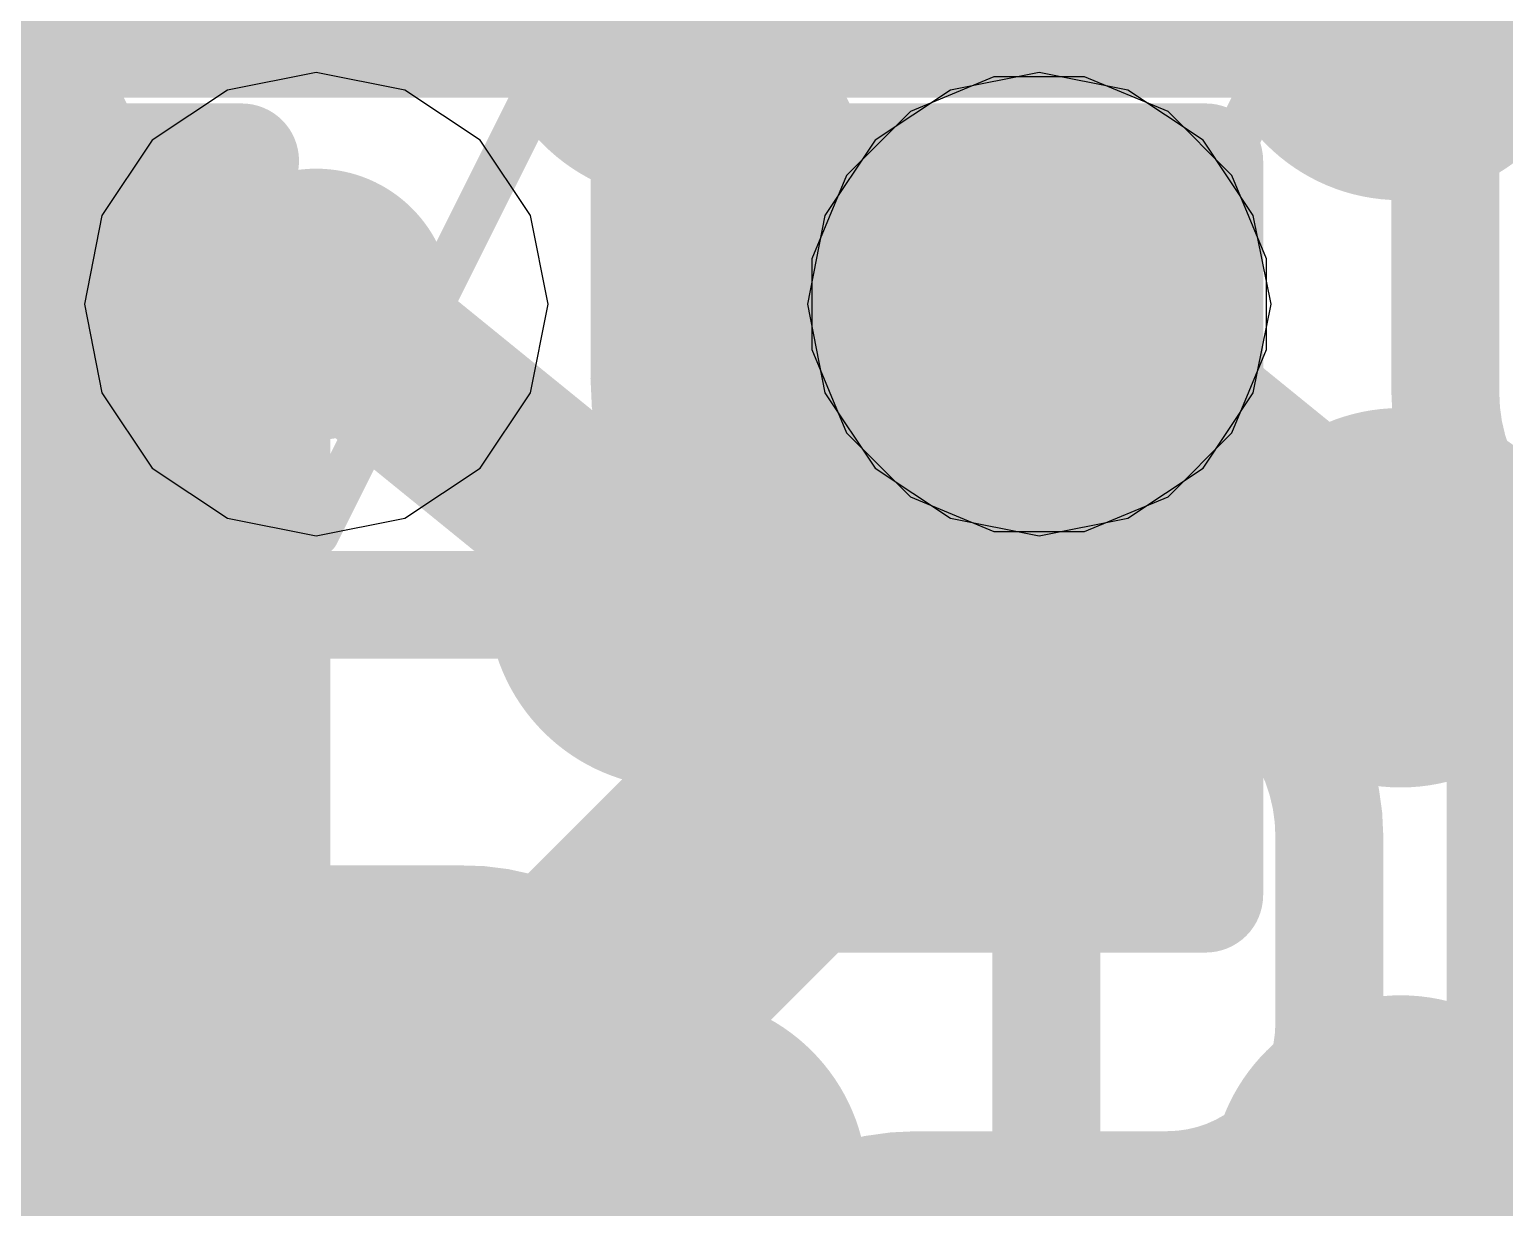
# Model space of a CAD drawing. Header units: inches. Extents: x -6 to 283, y -12 to 154.
# Drawn here: x 70.285 to 71.917, y 10.983 to 12.287 of the extents above; entities that cross this region are included whole.
import ezdxf

# ---------------------------------------------------------------- set-up
doc = ezdxf.new("R2010")
doc.units = ezdxf.units.IN
for name, color, linetype in [('Bottom Layer', 5, 'Continuous'), ('Bottom Overlay', 54, 'Continuous'), ('Bottom Paste', 16, 'Continuous'), ('Bottom Solder', 6, 'Continuous'), ('Drill Drawing', 1, 'Continuous'), ('GND-1', 16, 'Continuous'), ('GND-2', 90, 'Continuous'), ('GND-3', 216, 'Continuous'), ('GND-4', 54, 'Continuous'), ('PWR-1', 156, 'Continuous'), ('PWR-2', 130, 'Continuous'), ('Signal L1', 76, 'Continuous'), ('Signal L2', 6, 'Continuous'), ('Top Layer', 1, 'Continuous'), ('Top Paste', 8, 'Continuous'), ('Top Solder', 216, 'Continuous'), ('Via Holes', 16, 'Continuous')]:
    doc.layers.add(name, color=color, linetype=linetype)

# ---------------------------------------------------------------- blocks, each defined once
blk = doc.blocks.new('200_WFBGA__10_15__51')
at = {"layer": 'Top Layer'}
h = blk.add_hatch(color=1, dxfattribs=at)
edge = h.paths.add_edge_path()
edge.add_arc((-3.5999, 3.5751), 0.16, 0, 360)
h = blk.add_hatch(color=1, dxfattribs=at)
edge = h.paths.add_edge_path()
edge.add_arc((-2.8001, 3.5751), 0.16, 0, 360)
h = blk.add_hatch(color=1, dxfattribs=at)
edge = h.paths.add_edge_path()
edge.add_arc((-2, 3.5751), 0.16, 0, 360)
h = blk.add_hatch(color=1, dxfattribs=at)
edge = h.paths.add_edge_path()
edge.add_arc((-3.5999, 2.9251), 0.16, 0, 360)
h = blk.add_hatch(color=1, dxfattribs=at)
edge = h.paths.add_edge_path()
edge.add_arc((-2.8001, 2.9251), 0.16, 0, 360)
h = blk.add_hatch(color=1, dxfattribs=at)
edge = h.paths.add_edge_path()
edge.add_arc((-2, 2.9251), 0.16, 0, 360)
h = blk.add_hatch(color=1, dxfattribs=at)
edge = h.paths.add_edge_path()
edge.add_arc((-3.5999, 2.2751), 0.16, 0, 360)
h = blk.add_hatch(color=1, dxfattribs=at)
edge = h.paths.add_edge_path()
edge.add_arc((-2.8001, 2.2751), 0.16, 0, 360)
h = blk.add_hatch(color=1, dxfattribs=at)
edge = h.paths.add_edge_path()
edge.add_arc((-2, 2.2751), 0.16, 0, 360)
at = {"layer": 'Top Paste'}
h = blk.add_hatch(color=8, dxfattribs=at)
edge = h.paths.add_edge_path()
edge.add_arc((-3.5999, 3.5751), 0.16, 0, 360)
h = blk.add_hatch(color=8, dxfattribs=at)
edge = h.paths.add_edge_path()
edge.add_arc((-2.8001, 3.5751), 0.16, 0, 360)
h = blk.add_hatch(color=8, dxfattribs=at)
edge = h.paths.add_edge_path()
edge.add_arc((-2, 3.5751), 0.16, 0, 360)
h = blk.add_hatch(color=8, dxfattribs=at)
edge = h.paths.add_edge_path()
edge.add_arc((-3.5999, 2.9251), 0.16, 0, 360)
h = blk.add_hatch(color=8, dxfattribs=at)
edge = h.paths.add_edge_path()
edge.add_arc((-2.8001, 2.9251), 0.16, 0, 360)
h = blk.add_hatch(color=8, dxfattribs=at)
edge = h.paths.add_edge_path()
edge.add_arc((-2, 2.9251), 0.16, 0, 360)
h = blk.add_hatch(color=8, dxfattribs=at)
edge = h.paths.add_edge_path()
edge.add_arc((-3.5999, 2.2751), 0.16, 0, 360)
h = blk.add_hatch(color=8, dxfattribs=at)
edge = h.paths.add_edge_path()
edge.add_arc((-2.8001, 2.2751), 0.16, 0, 360)
h = blk.add_hatch(color=8, dxfattribs=at)
edge = h.paths.add_edge_path()
edge.add_arc((-2, 2.2751), 0.16, 0, 360)
at = {"layer": 'Top Solder'}
h = blk.add_hatch(color=216, dxfattribs=at)
edge = h.paths.add_edge_path()
edge.add_arc((-3.5999, 3.5751), 0.21, 0, 360)
h = blk.add_hatch(color=216, dxfattribs=at)
edge = h.paths.add_edge_path()
edge.add_arc((-2.8001, 3.5751), 0.21, 0, 360)
h = blk.add_hatch(color=216, dxfattribs=at)
edge = h.paths.add_edge_path()
edge.add_arc((-2, 3.5751), 0.21, 0, 360)
h = blk.add_hatch(color=216, dxfattribs=at)
edge = h.paths.add_edge_path()
edge.add_arc((-3.5999, 2.9251), 0.21, 0, 360)
h = blk.add_hatch(color=216, dxfattribs=at)
edge = h.paths.add_edge_path()
edge.add_arc((-2.8001, 2.9251), 0.21, 0, 360)
h = blk.add_hatch(color=216, dxfattribs=at)
edge = h.paths.add_edge_path()
edge.add_arc((-2, 2.9251), 0.21, 0, 360)
h = blk.add_hatch(color=216, dxfattribs=at)
edge = h.paths.add_edge_path()
edge.add_arc((-3.5999, 2.2751), 0.21, 0, 360)
h = blk.add_hatch(color=216, dxfattribs=at)
edge = h.paths.add_edge_path()
edge.add_arc((-2.8001, 2.2751), 0.21, 0, 360)
h = blk.add_hatch(color=216, dxfattribs=at)
edge = h.paths.add_edge_path()
edge.add_arc((-2, 2.2751), 0.21, 0, 360)
blk = doc.blocks.new('C___0402_B_253')
at = {"layer": 'Bottom Overlay'}
for points in [[(-0.7874, -0.4064, 0.127, 0.127, 0), (-0.7874, 0.4064, 0.127, 0.127, 0)], [(-0.7874, -0.4064, 0.127, 0.127, 0), (-0.2794, -0.4064, 0.127, 0.127, 0)]]:
    blk.add_lwpolyline(points, format="xyseb", dxfattribs=at)
blk.add_lwpolyline([(-0.8191, -0.4064, 0.0635, 0.0635, 1), (-0.7556, -0.4064, 0.0635, 0.0635, 1)], format="xyseb", close=True, dxfattribs=at)
blk.add_lwpolyline([(-0.8191, -0.4064, 0.0635, 0.0635, 1), (-0.7556, -0.4064, 0.0635, 0.0635, 1)], format="xyseb", close=True, dxfattribs=at)
blk = doc.blocks.new('C___0402_B_255')
at = {"layer": 'Bottom Overlay'}
for points in [[(-0.7874, -0.4064, 0.127, 0.127, 0), (-0.7874, 0.4064, 0.127, 0.127, 0)], [(-0.7874, 0.4064, 0.127, 0.127, 0), (-0.2794, 0.4064, 0.127, 0.127, 0)]]:
    blk.add_lwpolyline(points, format="xyseb", dxfattribs=at)
blk.add_lwpolyline([(-0.8191, 0.4064, 0.0635, 0.0635, 1), (-0.7556, 0.4064, 0.0635, 0.0635, 1)], format="xyseb", close=True, dxfattribs=at)
blk.add_lwpolyline([(-0.8191, 0.4064, 0.0635, 0.0635, 1), (-0.7556, 0.4064, 0.0635, 0.0635, 1)], format="xyseb", close=True, dxfattribs=at)
blk = doc.blocks.new('C___0402_B_257')
at = {"layer": 'Bottom Layer'}
for points in [[(-0.2413, 0.3175), (-0.2413, -0.3175), (-0.6985, -0.3175), (-0.6985, 0.3175)], [(0.6985, 0.3175), (0.6985, -0.3175), (0.2413, -0.3175), (0.2413, 0.3175)]]:
    blk.add_hatch(color=5, dxfattribs=at).paths.add_polyline_path(points)
at = {"layer": 'Bottom Paste'}
for points in [[(-0.2413, 0.3175), (-0.2413, -0.3175), (-0.6985, -0.3175), (-0.6985, 0.3175)], [(0.6985, 0.3175), (0.6985, -0.3175), (0.2413, -0.3175), (0.2413, 0.3175)]]:
    blk.add_hatch(color=16, dxfattribs=at).paths.add_polyline_path(points)
at = {"layer": 'Bottom Solder'}
for points in [[(-0.1813, 0.3775), (-0.1813, -0.3775), (-0.7585, -0.3775), (-0.7585, 0.3775)], [(0.7585, 0.3775), (0.7585, -0.3775), (0.1813, -0.3775), (0.1813, 0.3775)]]:
    blk.add_hatch(color=6, dxfattribs=at).paths.add_polyline_path(points)
at = {"layer": 'Bottom Overlay'}
for points in [[(-0.7874, 0.4064, 0.127, 0.127, 0), (-0.2794, 0.4064, 0.127, 0.127, 0)], [(0.2794, 0.4064, 0.127, 0.127, 0), (0.7874, 0.4064, 0.127, 0.127, 0)], [(0.7874, -0.4064, 0.127, 0.127, 0), (0.7874, 0.4064, 0.127, 0.127, 0)], [(-0.7874, -0.4064, 0.127, 0.127, 0), (-0.2794, -0.4064, 0.127, 0.127, 0)], [(0.2794, -0.4064, 0.127, 0.127, 0), (0.7874, -0.4064, 0.127, 0.127, 0)]]:
    blk.add_lwpolyline(points, format="xyseb", dxfattribs=at)
for points in [[(-0.3112, 0.4064, 0.0635, 0.0635, 1), (-0.2477, 0.4064, 0.0635, 0.0635, 1)], [(0.2477, 0.4064, 0.0635, 0.0635, 1), (0.3111, 0.4064, 0.0635, 0.0635, 1)], [(0.7556, 0.4064, 0.0635, 0.0635, 1), (0.8191, 0.4064, 0.0635, 0.0635, 1)], [(0.7556, 0.4064, 0.0635, 0.0635, 1), (0.8191, 0.4064, 0.0635, 0.0635, 1)], [(-0.3112, -0.4064, 0.0635, 0.0635, 1), (-0.2477, -0.4064, 0.0635, 0.0635, 1)], [(0.2477, -0.4064, 0.0635, 0.0635, 1), (0.3111, -0.4064, 0.0635, 0.0635, 1)], [(0.7556, -0.4064, 0.0635, 0.0635, 1), (0.8191, -0.4064, 0.0635, 0.0635, 1)], [(0.7556, -0.4064, 0.0635, 0.0635, 1), (0.8191, -0.4064, 0.0635, 0.0635, 1)]]:
    blk.add_lwpolyline(points, format="xyseb", close=True, dxfattribs=at)

msp = doc.modelspace()

# ---------------------------------------------------------------- hatches: boundary and pattern name
at = {"layer": 'Bottom Layer'}
h = msp.add_hatch(color=5, dxfattribs=at)
edge = h.paths.add_edge_path()
edge.add_arc((70.6018, 11.9832), 0.15, 0, 360)
h = msp.add_hatch(color=5, dxfattribs=at)
edge = h.paths.add_edge_path()
edge.add_arc((71.4018, 11.9832), 0.15, 0, 360)
at = {"layer": 'GND-1'}
h = msp.add_hatch(color=16, dxfattribs=at)
edge = h.paths.add_edge_path()
edge.add_arc((70.6018, 11.9832), 0.15, 0, 360)
h = msp.add_hatch(color=16, dxfattribs=at)
edge = h.paths.add_edge_path()
edge.add_arc((71.4018, 11.9832), 0.15, 0, 360)
at = {"layer": 'GND-2'}
h = msp.add_hatch(color=90, dxfattribs=at)
edge = h.paths.add_edge_path()
edge.add_arc((70.6018, 11.9832), 0.15, 0, 360)
h = msp.add_hatch(color=90, dxfattribs=at)
edge = h.paths.add_edge_path()
edge.add_arc((71.4018, 11.9832), 0.15, 0, 360)
at = {"layer": 'GND-3'}
h = msp.add_hatch(color=216, dxfattribs=at)
edge = h.paths.add_edge_path()
edge.add_arc((70.6018, 11.9832), 0.15, 0, 360)
h = msp.add_hatch(color=216, dxfattribs=at)
edge = h.paths.add_edge_path()
edge.add_arc((71.4018, 11.9832), 0.15, 0, 360)
at = {"layer": 'GND-4'}
h = msp.add_hatch(color=54, dxfattribs=at)
edge = h.paths.add_edge_path()
edge.add_arc((70.6018, 11.9832), 0.15, 0, 360)
h = msp.add_hatch(color=54, dxfattribs=at)
edge = h.paths.add_edge_path()
edge.add_arc((71.4018, 11.9832), 0.15, 0, 360)
at = {"layer": 'PWR-1'}
h = msp.add_hatch(color=156, dxfattribs=at)
edge = h.paths.add_edge_path()
edge.add_arc((70.6018, 11.9832), 0.15, 0, 360)
h = msp.add_hatch(color=156, dxfattribs=at)
edge = h.paths.add_edge_path()
edge.add_arc((71.4018, 11.9832), 0.15, 0, 360)
at = {"layer": 'PWR-2'}
h = msp.add_hatch(color=130, dxfattribs=at)
edge = h.paths.add_edge_path()
edge.add_arc((70.6018, 11.9832), 0.15, 0, 360)
h = msp.add_hatch(color=130, dxfattribs=at)
edge = h.paths.add_edge_path()
edge.add_arc((71.4018, 11.9832), 0.15, 0, 360)
at = {"layer": 'Signal L1'}
h = msp.add_hatch(color=76, dxfattribs=at)
edge = h.paths.add_edge_path()
edge.add_arc((70.6018, 11.9832), 0.15, 0, 360)
h = msp.add_hatch(color=76, dxfattribs=at)
edge = h.paths.add_edge_path()
edge.add_arc((71.4018, 11.9832), 0.15, 0, 360)
at = {"layer": 'Signal L2'}
h = msp.add_hatch(color=6, dxfattribs=at)
edge = h.paths.add_edge_path()
edge.add_arc((70.6018, 11.9832), 0.15, 0, 360)
h = msp.add_hatch(color=6, dxfattribs=at)
edge = h.paths.add_edge_path()
edge.add_arc((71.4018, 11.9832), 0.15, 0, 360)
at = {"layer": 'Top Layer'}
h = msp.add_hatch(color=1, dxfattribs=at)
edge = h.paths.add_edge_path()
edge.add_arc((70.6018, 11.9832), 0.15, 0, 360)
h = msp.add_hatch(color=1, dxfattribs=at)
edge = h.paths.add_edge_path()
edge.add_arc((71.4018, 11.9832), 0.15, 0, 360)
at = {"layer": 'Via Holes'}
h = msp.add_hatch(color=7, dxfattribs=at)
edge = h.paths.add_edge_path()
edge.add_arc((70.6018, 11.9832), 0.075, 0, 360)
h = msp.add_hatch(color=7, dxfattribs=at)
edge = h.paths.add_edge_path()
edge.add_arc((71.4018, 11.9832), 0.075, 0, 360)

# ---------------------------------------------------------------- linework, layer by layer
at = {"layer": 'Bottom Layer'}
for points in [[(71.1925, 11.6593, 0.3048, 0.3048, 0), (71.2687, 11.7355, 0.3048, 0.3048, 0)], [(71.1925, 11.494, 0.3048, 0.3048, 0), (71.1925, 11.6593, 0.3048, 0.3048, 0)], [(70.8094, 11.1109, 0.3048, 0.3048, 0), (71.1925, 11.494, 0.3048, 0.3048, 0)], [(69.6774, 11.1109, 0.3048, 0.3048, 0), (70.8094, 11.1109, 0.3048, 0.3048, 0)]]:
    msp.add_lwpolyline(points, format="xyseb", dxfattribs=at)
for points in [[(71.1925, 11.7355, 0.1524, 0.1524, 1), (71.3449, 11.7355, 0.1524, 0.1524, 1)], [(71.1163, 11.6593, 0.1524, 0.1524, 1), (71.2687, 11.6593, 0.1524, 0.1524, 1)], [(71.1163, 11.6593, 0.1524, 0.1524, 1), (71.2687, 11.6593, 0.1524, 0.1524, 1)], [(71.1163, 11.494, 0.1524, 0.1524, 1), (71.2687, 11.494, 0.1524, 0.1524, 1)], [(71.1163, 11.494, 0.1524, 0.1524, 1), (71.2687, 11.494, 0.1524, 0.1524, 1)], [(70.7332, 11.1109, 0.1524, 0.1524, 1), (70.8856, 11.1109, 0.1524, 0.1524, 1)], [(70.7332, 11.1109, 0.1524, 0.1524, 1), (70.8856, 11.1109, 0.1524, 0.1524, 1)]]:
    msp.add_lwpolyline(points, format="xyseb", close=True, dxfattribs=at)
at = {"layer": 'Drill Drawing'}
for points in [[(70.3478, 12.2372, 0.0508, 0.0508, 0), (70.8558, 12.2372, 0.0508, 0.0508, 0)], [(70.3478, 12.2372, 0.0508, 0.0508, 0), (70.6018, 11.7292, 0.0508, 0.0508, 0)], [(70.6018, 11.7292, 0.0508, 0.0508, 0), (70.8558, 12.2372, 0.0508, 0.0508, 0)], [(71.1478, 12.2372, 0.0508, 0.0508, 0), (71.6558, 12.2372, 0.0508, 0.0508, 0)], [(71.1478, 12.2372, 0.0508, 0.0508, 0), (71.4018, 11.7292, 0.0508, 0.0508, 0)], [(71.4018, 11.7292, 0.0508, 0.0508, 0), (71.6558, 12.2372, 0.0508, 0.0508, 0)]]:
    msp.add_lwpolyline(points, format="xyseb", dxfattribs=at)
for points in [[(70.3351, 12.2372, 0.0254, 0.0254, 1), (70.3605, 12.2372, 0.0254, 0.0254, 1)], [(70.3351, 12.2372, 0.0254, 0.0254, 1), (70.3605, 12.2372, 0.0254, 0.0254, 1)], [(70.8431, 12.2372, 0.0254, 0.0254, 1), (70.8685, 12.2372, 0.0254, 0.0254, 1)], [(70.8431, 12.2372, 0.0254, 0.0254, 1), (70.8685, 12.2372, 0.0254, 0.0254, 1)], [(71.1351, 12.2372, 0.0254, 0.0254, 1), (71.1605, 12.2372, 0.0254, 0.0254, 1)], [(71.1351, 12.2372, 0.0254, 0.0254, 1), (71.1605, 12.2372, 0.0254, 0.0254, 1)], [(71.6431, 12.2372, 0.0254, 0.0254, 1), (71.6685, 12.2372, 0.0254, 0.0254, 1)], [(71.6431, 12.2372, 0.0254, 0.0254, 1), (71.6685, 12.2372, 0.0254, 0.0254, 1)], [(70.5891, 11.7292, 0.0254, 0.0254, 1), (70.6145, 11.7292, 0.0254, 0.0254, 1)], [(70.5891, 11.7292, 0.0254, 0.0254, 1), (70.6145, 11.7292, 0.0254, 0.0254, 1)], [(71.3891, 11.7292, 0.0254, 0.0254, 1), (71.4145, 11.7292, 0.0254, 0.0254, 1)], [(71.3891, 11.7292, 0.0254, 0.0254, 1), (71.4145, 11.7292, 0.0254, 0.0254, 1)]]:
    msp.add_lwpolyline(points, format="xyseb", close=True, dxfattribs=at)
at = {"layer": 'GND-1'}
for p, q in [((71.3518, 12.2348), (71.2593, 12.1965)), ((71.4519, 12.2348), (71.3518, 12.2348)), ((71.5444, 12.1965), (71.4519, 12.2348)), ((71.2593, 12.1965), (71.1885, 12.1257)), ((71.6151, 12.1257), (71.5444, 12.1965)), ((71.1885, 12.1257), (71.1502, 12.0333)), ((71.6534, 12.0333), (71.6151, 12.1257)), ((71.1502, 12.0333), (71.1502, 11.9332)), ((71.6534, 11.9332), (71.6534, 12.0333)), ((71.1502, 11.9332), (71.1885, 11.8407)), ((71.6151, 11.8407), (71.6534, 11.9332)), ((71.1885, 11.8407), (71.2593, 11.7699)), ((71.5444, 11.7699), (71.6151, 11.8407)), ((71.2593, 11.7699), (71.3518, 11.7316)), ((71.4519, 11.7316), (71.5444, 11.7699)), ((71.3518, 11.7316), (71.4519, 11.7316))]:
    msp.add_line(p, q, dxfattribs=at)
at = {"layer": 'GND-2'}
for p, q in [((71.3518, 12.2348), (71.2593, 12.1965)), ((71.4519, 12.2348), (71.3518, 12.2348)), ((71.5444, 12.1965), (71.4519, 12.2348)), ((71.2593, 12.1965), (71.1885, 12.1257)), ((71.6151, 12.1257), (71.5444, 12.1965)), ((71.1885, 12.1257), (71.1502, 12.0333)), ((71.6534, 12.0333), (71.6151, 12.1257)), ((71.1502, 12.0333), (71.1502, 11.9332)), ((71.6534, 11.9332), (71.6534, 12.0333)), ((71.1502, 11.9332), (71.1885, 11.8407)), ((71.6151, 11.8407), (71.6534, 11.9332)), ((71.1885, 11.8407), (71.2593, 11.7699)), ((71.5444, 11.7699), (71.6151, 11.8407)), ((71.2593, 11.7699), (71.3518, 11.7316)), ((71.4519, 11.7316), (71.5444, 11.7699)), ((71.3518, 11.7316), (71.4519, 11.7316))]:
    msp.add_line(p, q, dxfattribs=at)
at = {"layer": 'GND-3'}
for p, q in [((71.3518, 12.2348), (71.2593, 12.1965)), ((71.4519, 12.2348), (71.3518, 12.2348)), ((71.5444, 12.1965), (71.4519, 12.2348)), ((71.2593, 12.1965), (71.1885, 12.1257)), ((71.6151, 12.1257), (71.5444, 12.1965)), ((71.1885, 12.1257), (71.1502, 12.0333)), ((71.6534, 12.0333), (71.6151, 12.1257)), ((71.1502, 12.0333), (71.1502, 11.9332)), ((71.6534, 11.9332), (71.6534, 12.0333)), ((71.1502, 11.9332), (71.1885, 11.8407)), ((71.6151, 11.8407), (71.6534, 11.9332)), ((71.1885, 11.8407), (71.2593, 11.7699)), ((71.5444, 11.7699), (71.6151, 11.8407)), ((71.2593, 11.7699), (71.3518, 11.7316)), ((71.4519, 11.7316), (71.5444, 11.7699)), ((71.3518, 11.7316), (71.4519, 11.7316))]:
    msp.add_line(p, q, dxfattribs=at)
at = {"layer": 'GND-4'}
for p, q in [((71.3518, 12.2348), (71.2593, 12.1965)), ((71.4519, 12.2348), (71.3518, 12.2348)), ((71.5444, 12.1965), (71.4519, 12.2348)), ((71.2593, 12.1965), (71.1885, 12.1257)), ((71.6151, 12.1257), (71.5444, 12.1965)), ((71.1885, 12.1257), (71.1502, 12.0333)), ((71.6534, 12.0333), (71.6151, 12.1257)), ((71.1502, 12.0333), (71.1502, 11.9332)), ((71.6534, 11.9332), (71.6534, 12.0333)), ((71.1502, 11.9332), (71.1885, 11.8407)), ((71.6151, 11.8407), (71.6534, 11.9332)), ((71.1885, 11.8407), (71.2593, 11.7699)), ((71.5444, 11.7699), (71.6151, 11.8407)), ((71.2593, 11.7699), (71.3518, 11.7316)), ((71.4519, 11.7316), (71.5444, 11.7699)), ((71.3518, 11.7316), (71.4519, 11.7316))]:
    msp.add_line(p, q, dxfattribs=at)
at = {"layer": 'PWR-1'}
for p, q in [((70.6018, 12.2397), (70.5037, 12.2202)), ((70.7, 12.2202), (70.6018, 12.2397)), ((71.4018, 12.2397), (71.3037, 12.2202)), ((71.5, 12.2202), (71.4018, 12.2397)), ((70.5037, 12.2202), (70.4204, 12.1646)), ((70.7832, 12.1646), (70.7, 12.2202)), ((71.3037, 12.2202), (71.2204, 12.1646)), ((71.5832, 12.1646), (71.5, 12.2202)), ((70.4204, 12.1646), (70.3648, 12.0814)), ((70.8388, 12.0814), (70.7832, 12.1646)), ((71.2204, 12.1646), (71.1648, 12.0814)), ((71.6388, 12.0814), (71.5832, 12.1646)), ((70.3648, 12.0814), (70.3453, 11.9832)), ((70.8584, 11.9832), (70.8388, 12.0814)), ((71.1648, 12.0814), (71.1453, 11.9832)), ((71.6584, 11.9832), (71.6388, 12.0814)), ((70.3453, 11.9832), (70.3648, 11.885)), ((70.8388, 11.885), (70.8584, 11.9832)), ((71.1453, 11.9832), (71.1648, 11.885)), ((71.6388, 11.885), (71.6584, 11.9832)), ((70.3648, 11.885), (70.4204, 11.8018)), ((70.7832, 11.8018), (70.8388, 11.885)), ((71.1648, 11.885), (71.2204, 11.8018)), ((71.5832, 11.8018), (71.6388, 11.885)), ((70.4204, 11.8018), (70.5037, 11.7462)), ((70.7, 11.7462), (70.7832, 11.8018)), ((71.2204, 11.8018), (71.3037, 11.7462)), ((71.5, 11.7462), (71.5832, 11.8018)), ((70.5037, 11.7462), (70.6018, 11.7267)), ((70.6018, 11.7267), (70.7, 11.7462)), ((71.3037, 11.7462), (71.4018, 11.7267)), ((71.4018, 11.7267), (71.5, 11.7462))]:
    msp.add_line(p, q, dxfattribs=at)
at = {"layer": 'PWR-2'}
for p, q in [((70.6018, 12.2397), (70.5037, 12.2202)), ((70.7, 12.2202), (70.6018, 12.2397)), ((71.4018, 12.2397), (71.3037, 12.2202)), ((71.5, 12.2202), (71.4018, 12.2397)), ((70.5037, 12.2202), (70.4204, 12.1646)), ((70.7832, 12.1646), (70.7, 12.2202)), ((71.3037, 12.2202), (71.2204, 12.1646)), ((71.5832, 12.1646), (71.5, 12.2202)), ((70.4204, 12.1646), (70.3648, 12.0814)), ((70.8388, 12.0814), (70.7832, 12.1646)), ((71.2204, 12.1646), (71.1648, 12.0814)), ((71.6388, 12.0814), (71.5832, 12.1646)), ((70.3648, 12.0814), (70.3453, 11.9832)), ((70.8584, 11.9832), (70.8388, 12.0814)), ((71.1648, 12.0814), (71.1453, 11.9832)), ((71.6584, 11.9832), (71.6388, 12.0814)), ((70.3453, 11.9832), (70.3648, 11.885)), ((70.8388, 11.885), (70.8584, 11.9832)), ((71.1453, 11.9832), (71.1648, 11.885)), ((71.6388, 11.885), (71.6584, 11.9832)), ((70.3648, 11.885), (70.4204, 11.8018)), ((70.7832, 11.8018), (70.8388, 11.885)), ((71.1648, 11.885), (71.2204, 11.8018)), ((71.5832, 11.8018), (71.6388, 11.885)), ((70.4204, 11.8018), (70.5037, 11.7462)), ((70.7, 11.7462), (70.7832, 11.8018)), ((71.2204, 11.8018), (71.3037, 11.7462)), ((71.5, 11.7462), (71.5832, 11.8018)), ((70.5037, 11.7462), (70.6018, 11.7267)), ((70.6018, 11.7267), (70.7, 11.7462)), ((71.3037, 11.7462), (71.4018, 11.7267)), ((71.4018, 11.7267), (71.5, 11.7462))]:
    msp.add_line(p, q, dxfattribs=at)
at = {"layer": 'Signal L1'}
for points in [[(70.9651, 11.9007, 0.1194, 0.1194, 0), (70.9651, 13.2252, 0.1194, 0.1194, 0)], [(71.8513, 11.8846, 0.1194, 0.1194, 0), (71.8513, 12.4498, 0.1194, 0.1194, 0)], [(71.2458, 11.62, 0.1194, 0.1194, -0.414214), (70.9651, 11.9007, 0.1194, 0.1194, 0)], [(72.0785, 11.6574, 0.1194, 0.1194, -0.414214), (71.8513, 11.8846, 0.1194, 0.1194, 0)], [(71.2458, 11.62, 0.1194, 0.1194, 0), (71.4974, 11.62, 0.1194, 0.1194, 0)], [(71.4974, 11.62, 0.1194, 0.1194, -0.414214), (71.7229, 11.3944, 0.1194, 0.1194, 0)], [(71.7229, 11.1874, 0.1194, 0.1194, 0), (71.7229, 11.3944, 0.1194, 0.1194, 0)], [(71.7229, 11.1874, 0.1194, 0.1194, -0.414214), (71.5437, 11.0082, 0.1194, 0.1194, 0)], [(71.011, 10.7525, 0.1194, 0.1194, -0.414214), (71.2667, 11.0082, 0.1194, 0.1194, 0)], [(71.2667, 11.0082, 0.1194, 0.1194, 0), (71.5437, 11.0082, 0.1194, 0.1194, 0)]]:
    msp.add_lwpolyline(points, format="xyseb", dxfattribs=at)
for points in [[(70.9352, 11.9007, 0.0597, 0.0597, 1), (70.9949, 11.9007, 0.0597, 0.0597, 1)], [(70.9352, 11.9007, 0.0597, 0.0597, 1), (70.9949, 11.9007, 0.0597, 0.0597, 1)], [(71.8215, 11.8846, 0.0597, 0.0597, 1), (71.8812, 11.8846, 0.0597, 0.0597, 1)], [(71.8215, 11.8846, 0.0597, 0.0597, 1), (71.8812, 11.8846, 0.0597, 0.0597, 1)], [(71.216, 11.62, 0.0597, 0.0597, 1), (71.2757, 11.62, 0.0597, 0.0597, 1)], [(71.216, 11.62, 0.0597, 0.0597, 1), (71.2757, 11.62, 0.0597, 0.0597, 1)], [(71.4675, 11.62, 0.0597, 0.0597, 1), (71.5272, 11.62, 0.0597, 0.0597, 1)], [(71.4675, 11.62, 0.0597, 0.0597, 1), (71.5272, 11.62, 0.0597, 0.0597, 1)], [(71.6931, 11.3944, 0.0597, 0.0597, 1), (71.7528, 11.3944, 0.0597, 0.0597, 1)], [(71.6931, 11.3944, 0.0597, 0.0597, 1), (71.7528, 11.3944, 0.0597, 0.0597, 1)], [(71.6931, 11.1874, 0.0597, 0.0597, 1), (71.7528, 11.1874, 0.0597, 0.0597, 1)], [(71.6931, 11.1874, 0.0597, 0.0597, 1), (71.7528, 11.1874, 0.0597, 0.0597, 1)], [(71.2369, 11.0082, 0.0597, 0.0597, 1), (71.2966, 11.0082, 0.0597, 0.0597, 1)], [(71.2369, 11.0082, 0.0597, 0.0597, 1), (71.2966, 11.0082, 0.0597, 0.0597, 1)], [(71.5139, 11.0082, 0.0597, 0.0597, 1), (71.5736, 11.0082, 0.0597, 0.0597, 1)], [(71.5139, 11.0082, 0.0597, 0.0597, 1), (71.5736, 11.0082, 0.0597, 0.0597, 1)]]:
    msp.add_lwpolyline(points, format="xyseb", close=True, dxfattribs=at)
at = {"layer": 'Signal L2'}
for points in [[(69.3364, 12.3095, 0.1194, 0.1194, 0), (72.4462, 12.3095, 0.1194, 0.1194, 0)], [(70.3577, 11.6504, 0.1194, 0.1194, -0.198914), (70.1732, 11.7269, 0.1194, 0.1194, 0)], [(70.3585, 11.6504, 0.1194, 0.1194, 0), (71.2117, 11.6504, 0.1194, 0.1194, 0)], [(71.2117, 11.6504, 0.1194, 0.1194, -0.414214), (71.4098, 11.4524, 0.1194, 0.1194, 0)], [(71.4098, 10.6911, 0.1194, 0.1194, 0), (71.4098, 11.4524, 0.1194, 0.1194, 0)], [(69.1963, 11.3023, 0.1194, 0.1194, 0), (70.7567, 11.3023, 0.1194, 0.1194, 0)], [(70.7567, 11.3023, 0.1194, 0.1194, 0), (70.7619, 11.3024, 0.1194, 0.1194, 0)], [(70.7619, 11.3024, 0.1194, 0.1194, -0.419009), (70.9932, 11.0749, 0.1194, 0.1194, 0)], [(70.9932, 11.0749, 0.1194, 0.1194, 0), (70.9932, 10.5321, 0.1194, 0.1194, 0)]]:
    msp.add_lwpolyline(points, format="xyseb", dxfattribs=at)
for points in [[(70.3279, 11.6504, 0.0597, 0.0597, 1), (70.3876, 11.6504, 0.0597, 0.0597, 1)], [(70.3287, 11.6504, 0.0597, 0.0597, 1), (70.3884, 11.6504, 0.0597, 0.0597, 1)], [(71.1819, 11.6504, 0.0597, 0.0597, 1), (71.2416, 11.6504, 0.0597, 0.0597, 1)], [(71.1819, 11.6504, 0.0597, 0.0597, 1), (71.2416, 11.6504, 0.0597, 0.0597, 1)], [(71.3799, 11.4524, 0.0597, 0.0597, 1), (71.4396, 11.4524, 0.0597, 0.0597, 1)], [(71.3799, 11.4524, 0.0597, 0.0597, 1), (71.4396, 11.4524, 0.0597, 0.0597, 1)], [(70.7268, 11.3023, 0.0597, 0.0597, 1), (70.7865, 11.3023, 0.0597, 0.0597, 1)], [(70.7268, 11.3023, 0.0597, 0.0597, 1), (70.7865, 11.3023, 0.0597, 0.0597, 1)], [(70.7321, 11.3024, 0.0597, 0.0597, 1), (70.7918, 11.3024, 0.0597, 0.0597, 1)], [(70.7321, 11.3024, 0.0597, 0.0597, 1), (70.7918, 11.3024, 0.0597, 0.0597, 1)], [(70.9633, 11.0749, 0.0597, 0.0597, 1), (71.023, 11.0749, 0.0597, 0.0597, 1)], [(70.9634, 11.0749, 0.0597, 0.0597, 1), (71.023, 11.0749, 0.0597, 0.0597, 1)]]:
    msp.add_lwpolyline(points, format="xyseb", close=True, dxfattribs=at)
at = {"layer": 'Top Layer'}
for points in [[(70.6018, 12.6332, 0.2032, 0.2032, 0), (71.0018, 12.3082, 0.2032, 0.2032, 0)], [(71.8018, 12.3082, 0.1067, 0.1067, 0), (72.202, 11.9928, 0.1067, 0.1067, 0)], [(70.6018, 11.9832, 0.2032, 0.2032, 0), (71.0018, 11.6582, 0.2032, 0.2032, 0)], [(71.4018, 11.9832, 0.2032, 0.2032, 0), (71.8018, 11.6582, 0.2032, 0.2032, 0)], [(71.0018, 11.0082, 0.1067, 0.1067, 0), (71.4018, 10.6832, 0.1067, 0.1067, 0)], [(71.8018, 11.0082, 0.1067, 0.1067, 0), (72.2018, 10.6832, 0.1067, 0.1067, 0)]]:
    msp.add_lwpolyline(points, format="xyseb", dxfattribs=at)
for points in [[(70.951, 12.3082, 0.1016, 0.1016, 1), (71.0526, 12.3082, 0.1016, 0.1016, 1)], [(71.7752, 12.3082, 0.0533, 0.0533, 1), (71.8285, 12.3082, 0.0533, 0.0533, 1)], [(70.551, 11.9832, 0.1016, 0.1016, 1), (70.6526, 11.9832, 0.1016, 0.1016, 1)], [(71.351, 11.9832, 0.1016, 0.1016, 1), (71.4526, 11.9832, 0.1016, 0.1016, 1)], [(70.951, 11.6582, 0.1016, 0.1016, 1), (71.0526, 11.6582, 0.1016, 0.1016, 1)], [(71.751, 11.6582, 0.1016, 0.1016, 1), (71.8526, 11.6582, 0.1016, 0.1016, 1)], [(70.9752, 11.0082, 0.0533, 0.0533, 1), (71.0285, 11.0082, 0.0533, 0.0533, 1)], [(71.7752, 11.0082, 0.0533, 0.0533, 1), (71.8285, 11.0082, 0.0533, 0.0533, 1)]]:
    msp.add_lwpolyline(points, format="xyseb", close=True, dxfattribs=at)

# ---------------------------------------------------------------- block references
for name, p in [('200_WFBGA__10_15__51', (73.8018, 8.7332)), ('C___0402_B_253', (72.7038, 12.7007)), ('C___0402_B_257', (70.7988, 11.7355)), ('C___0402_B_255', (72.7038, 11.3037))]:
    msp.add_blockref(name, p)

doc.saveas('drawing.dxf')
